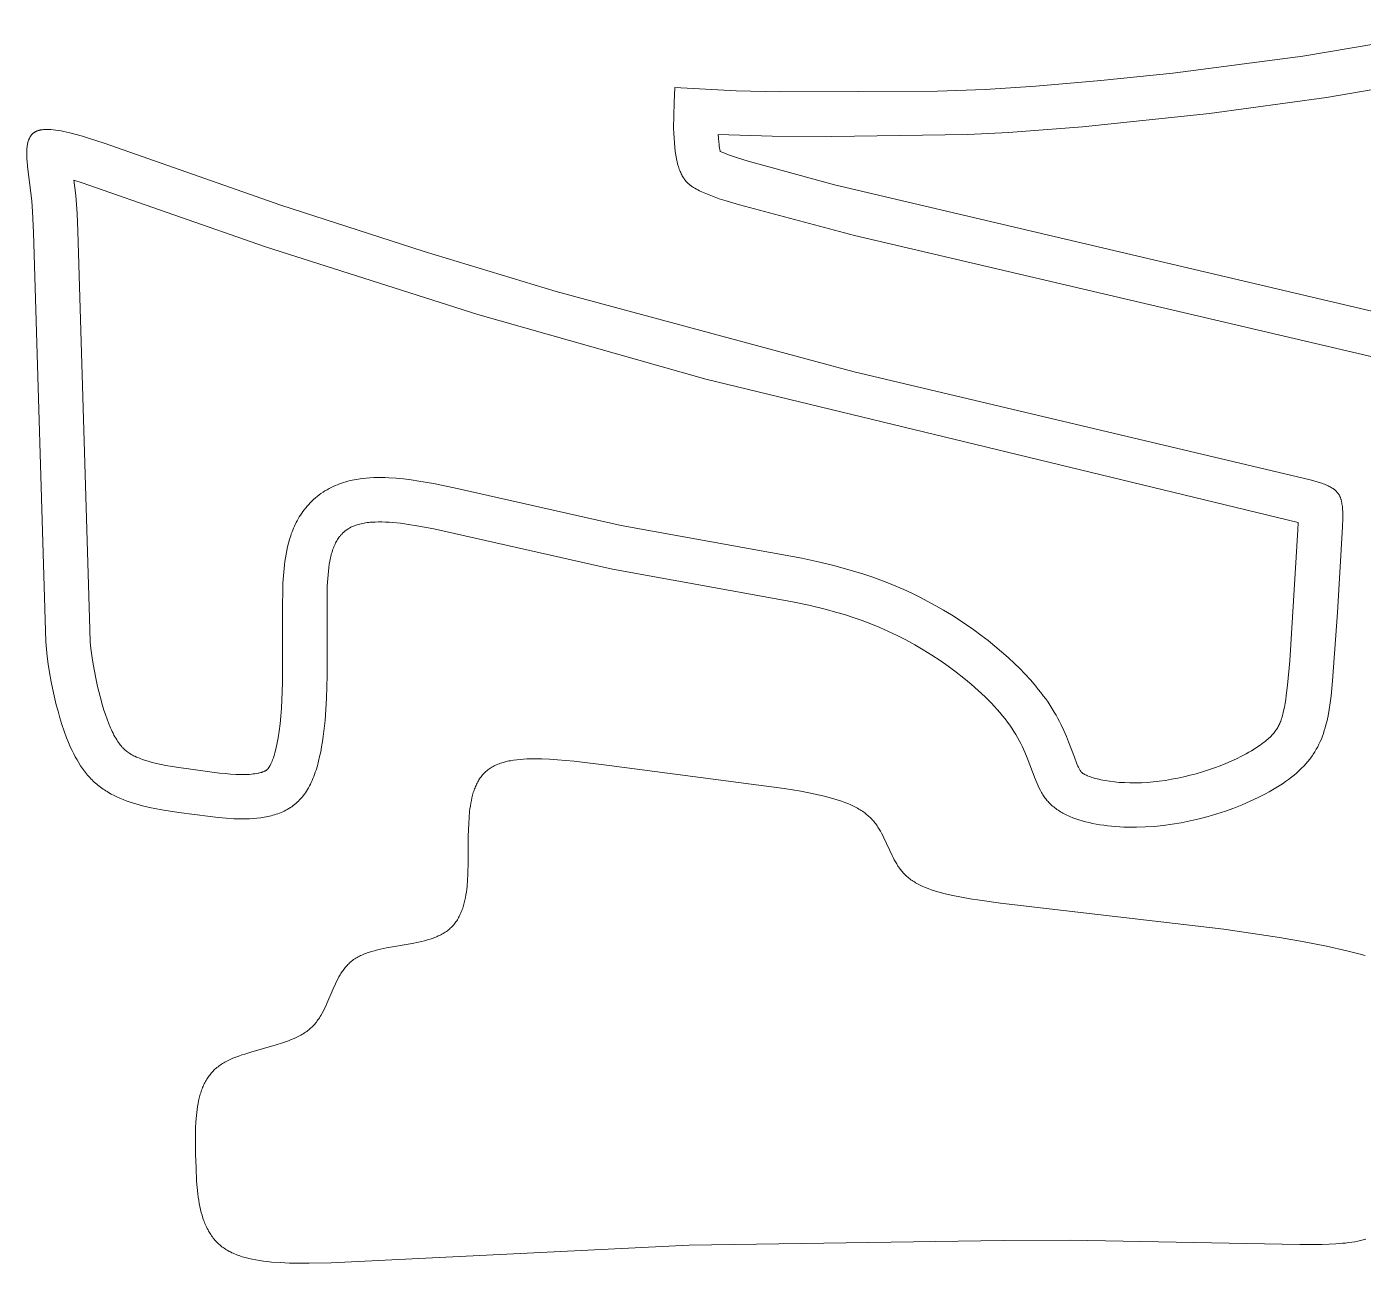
# Model space of a CAD drawing. Header units: metres. Extents: x 591 to 2060, y 452 to 927.
# Drawn here: x 591 to 741.5, y 673.2 to 812.4 of the extents above; entities that cross this region are included whole.
import ezdxf

# ---------------------------------------------------------------- set-up
doc = ezdxf.new("R2010")
doc.units = ezdxf.units.M
doc.layers.add('jianzhu', color=18, linetype='Continuous', true_color=0x000000)

msp = doc.modelspace()

# ---------------------------------------------------------------- linework, layer by layer
at = {"layer": 'jianzhu', "color": 1, "lineweight": 20, "true_color": 0xff0000}
for points in [[(754.21, 812.44), (734.66, 809.13), (720.05, 807.21), (711.94, 806.37), (704.61, 805.74), (698.89, 805.38), (693.54, 805.2), (675.73, 805.11), (670.86, 805.23), (663.98, 805.6), (663.89, 803.91), (663.84, 802.4), (663.83, 801.07), (663.85, 800.46), (663.87, 799.89), (663.91, 799.36), (663.95, 798.87), (664.01, 798.41), (664.07, 797.98), (664.14, 797.58), (664.18, 797.39), (664.22, 797.21), (664.27, 797.04), (664.31, 796.87), (664.36, 796.71), (664.41, 796.56), (664.46, 796.41), (664.51, 796.27), (664.57, 796.14), (664.62, 796.01), (664.68, 795.88), (664.74, 795.76), (664.8, 795.65), (664.87, 795.54), (664.93, 795.44), (665, 795.34), (665.06, 795.25), (665.13, 795.16), (665.2, 795.07), (665.27, 794.99), (665.35, 794.91), (665.42, 794.84), (665.5, 794.77), (665.57, 794.7), (665.65, 794.64), (665.73, 794.57), (665.81, 794.51), (665.89, 794.46), (665.97, 794.4), (666.05, 794.35), (666.13, 794.3), (666.22, 794.25), (666.39, 794.16), (666.56, 794.07), (666.74, 793.98), (667.09, 793.82), (667.46, 793.66), (667.82, 793.51), (668.2, 793.36), (668.96, 793.08), (669.73, 792.83), (671.26, 792.37), (684.18, 788.92), (764.13, 770.19)], [(754.21, 812.44), (734.66, 809.13), (720.05, 807.21), (711.94, 806.37), (704.61, 805.74), (698.89, 805.38), (693.54, 805.2), (675.73, 805.11), (670.86, 805.23), (663.98, 805.6), (663.89, 803.91), (663.84, 802.4), (663.83, 801.07), (663.85, 800.46), (663.87, 799.89), (663.91, 799.36), (663.95, 798.87), (664.01, 798.41), (664.07, 797.98), (664.14, 797.58), (664.18, 797.39), (664.22, 797.21), (664.27, 797.04), (664.31, 796.87), (664.36, 796.71), (664.41, 796.56), (664.46, 796.41), (664.51, 796.27), (664.57, 796.14), (664.62, 796.01), (664.68, 795.88), (664.74, 795.76), (664.8, 795.65), (664.87, 795.54), (664.93, 795.44), (665, 795.34), (665.06, 795.25), (665.13, 795.16), (665.2, 795.07), (665.27, 794.99), (665.35, 794.91), (665.42, 794.84), (665.5, 794.77), (665.57, 794.7), (665.65, 794.64), (665.73, 794.57), (665.81, 794.51), (665.89, 794.46), (665.97, 794.4), (666.05, 794.35), (666.13, 794.3), (666.22, 794.25), (666.39, 794.16), (666.56, 794.07), (666.74, 793.98), (667.09, 793.82), (667.46, 793.66), (667.82, 793.51), (668.2, 793.36), (668.96, 793.08), (669.73, 792.83), (671.26, 792.37), (684.18, 788.92), (764.13, 770.19)], [(755.97, 807.65), (737.34, 804.48), (724.17, 802.66), (709.85, 801.16), (701.54, 800.52), (696.97, 800.3), (681.64, 800.08), (674.94, 800.12), (668.86, 800.32)], [(668.86, 800.32), (668.88, 799.89), (668.92, 799.45), (668.94, 799.22), (668.97, 799), (669, 798.79), (669.04, 798.58), (669.07, 798.45), (669.08, 798.41)], [(669.08, 798.41), (669.48, 798.23), (669.89, 798.07), (670.44, 797.86), (671, 797.67), (672.23, 797.29), (681.95, 794.65), (765.26, 775.06)], [(734.15, 756.6), (667.45, 772.76), (641.79, 780.03), (617.87, 787.65), (597.24, 794.87), (596.31, 795.17)], [(596.31, 795.17), (596.51, 793.45), (596.67, 791.4), (596.76, 789.44), (598.08, 744.6), (598.15, 743.15), (598.21, 742.43), (598.27, 741.9), (598.35, 741.37), (598.47, 740.66), (598.77, 739.09), (598.97, 738.14), (599.24, 737.02), (599.52, 736), (599.67, 735.5), (599.84, 735), (600.03, 734.47), (600.23, 733.95), (600.42, 733.51), (600.52, 733.29), (600.62, 733.08), (600.71, 732.88), (600.81, 732.69), (600.92, 732.5), (601.02, 732.32), (601.12, 732.16), (601.22, 732), (601.32, 731.85), (601.43, 731.7), (601.52, 731.58), (601.61, 731.47), (601.7, 731.36), (601.75, 731.3), (601.8, 731.25), (601.89, 731.16), (601.98, 731.07), (602.07, 730.99), (602.17, 730.91), (602.27, 730.82), (602.38, 730.74), (602.5, 730.67), (602.61, 730.59), (602.74, 730.51), (602.88, 730.43), (603.02, 730.36), (603.16, 730.29), (603.33, 730.21), (603.5, 730.14), (603.67, 730.07), (603.84, 730), (604.04, 729.93), (604.25, 729.86), (604.66, 729.73), (605.13, 729.6), (605.6, 729.49), (606.13, 729.37), (606.67, 729.26), (607.87, 729.06), (611.34, 728.57), (612.69, 728.41), (613.32, 728.35), (613.95, 728.29), (614.53, 728.26), (615.1, 728.24), (615.35, 728.24), (615.6, 728.24), (615.85, 728.25), (616.09, 728.26), (616.29, 728.28), (616.49, 728.3), (616.69, 728.32), (616.89, 728.36), (617.05, 728.39), (617.13, 728.4), (617.21, 728.42), (617.34, 728.45), (617.41, 728.47), (617.47, 728.49), (617.52, 728.51), (617.57, 728.53), (617.62, 728.55), (617.67, 728.57), (617.71, 728.58), (617.74, 728.6), (617.77, 728.61), (617.81, 728.63), (617.84, 728.65), (617.87, 728.66), (617.9, 728.68), (617.93, 728.7), (617.95, 728.71), (617.97, 728.73), (617.99, 728.75), (618.02, 728.76), (618.04, 728.78), (618.06, 728.8), (618.08, 728.82), (618.1, 728.83), (618.12, 728.85), (618.14, 728.88), (618.16, 728.9), (618.18, 728.92), (618.2, 728.95), (618.22, 728.98), (618.25, 729.02), (618.27, 729.05), (618.3, 729.1), (618.33, 729.16), (618.36, 729.21), (618.39, 729.27), (618.44, 729.34), (618.47, 729.43), (618.51, 729.51), (618.55, 729.59), (618.61, 729.74), (618.67, 729.89), (618.76, 730.13), (618.84, 730.38), (618.92, 730.67), (619, 730.96), (619.08, 731.29), (619.15, 731.61), (619.22, 731.99), (619.29, 732.36), (619.41, 733.11), (619.51, 733.96), (619.6, 734.81), (619.67, 735.72), (619.72, 736.64), (619.79, 738.55), (619.79, 747.24), (619.81, 748.95), (619.84, 749.78), (619.89, 750.61), (619.96, 751.43), (620.01, 751.84), (620.06, 752.24), (620.12, 752.65), (620.19, 753.06), (620.26, 753.47), (620.35, 753.87), (620.46, 754.29), (620.57, 754.7), (620.64, 754.92), (620.71, 755.13), (620.78, 755.35), (620.86, 755.56), (620.95, 755.77), (621.03, 755.97), (621.13, 756.19), (621.23, 756.4), (621.33, 756.61), (621.44, 756.82), (621.56, 757.03), (621.68, 757.24), (621.81, 757.45), (621.95, 757.65), (622.09, 757.86), (622.24, 758.06), (622.4, 758.26), (622.56, 758.46), (622.74, 758.65), (622.92, 758.84), (623.1, 759.03), (623.29, 759.21), (623.49, 759.38), (623.7, 759.55), (623.91, 759.72), (624.12, 759.88), (624.35, 760.03), (624.57, 760.17), (624.8, 760.31), (625.03, 760.44), (625.26, 760.55), (625.49, 760.67), (625.73, 760.77), (625.97, 760.87), (626.2, 760.96), (626.43, 761.04), (626.66, 761.12), (626.9, 761.19), (627.16, 761.26), (627.42, 761.33), (627.64, 761.38), (627.86, 761.42), (628.09, 761.47), (628.32, 761.5), (628.75, 761.57), (629.2, 761.61), (629.63, 761.65), (630.06, 761.67), (630.48, 761.68), (630.9, 761.68), (631.33, 761.67), (631.75, 761.66), (632.59, 761.6), (633.43, 761.52), (634.28, 761.41), (635.12, 761.29), (636.8, 761), (639.1, 760.52), (657.93, 756.27), (678.26, 752.59), (679.96, 752.23), (681.72, 751.8), (683.46, 751.33), (684.36, 751.07), (685.26, 750.79), (686.15, 750.49), (687.03, 750.17), (687.95, 749.82), (688.86, 749.45), (689.76, 749.06), (690.65, 748.65), (691.56, 748.21), (692.46, 747.74), (693.36, 747.25), (694.23, 746.74), (695.1, 746.21), (695.96, 745.66), (696.8, 745.1), (697.63, 744.52), (698.43, 743.92), (699.23, 743.32), (700, 742.69), (700.75, 742.06), (701.48, 741.41), (702.19, 740.75), (702.79, 740.17), (703.36, 739.57), (704, 738.89), (704.6, 738.19), (704.89, 737.83), (705.18, 737.48), (705.45, 737.11), (705.72, 736.75), (705.98, 736.38), (706.22, 736.01), (706.46, 735.64), (706.68, 735.27), (706.89, 734.92), (707.08, 734.56), (707.27, 734.2), (707.45, 733.84), (707.76, 733.18), (708.05, 732.52), (708.29, 731.93), (708.95, 730.19), (709.24, 729.44), (709.35, 729.18), (709.41, 729.05), (709.47, 728.93), (709.52, 728.84), (709.56, 728.76), (709.6, 728.69), (709.64, 728.64), (709.66, 728.6), (709.68, 728.57), (709.69, 728.55), (709.71, 728.54), (709.72, 728.52), (709.73, 728.51), (709.74, 728.5), (709.75, 728.49), (709.76, 728.48), (709.77, 728.47), (709.78, 728.46), (709.79, 728.45), (709.79, 728.45), (709.82, 728.43), (709.83, 728.42), (709.85, 728.4), (709.87, 728.39), (709.91, 728.37), (709.94, 728.35), (710, 728.31), (710.05, 728.28), (710.1, 728.26), (710.19, 728.21), (710.31, 728.15), (710.44, 728.1), (710.6, 728.03), (710.76, 727.97), (710.92, 727.92), (711.08, 727.87), (711.29, 727.8), (711.5, 727.75), (711.71, 727.7), (711.92, 727.65), (712.17, 727.6), (712.42, 727.55), (712.91, 727.48), (713.45, 727.41), (714, 727.36), (714.6, 727.33), (715.21, 727.31), (715.85, 727.31), (716.49, 727.32), (717.16, 727.36), (717.83, 727.42), (718.51, 727.49), (719.2, 727.58), (719.89, 727.7), (720.58, 727.83), (721.28, 727.98), (721.98, 728.15), (722.68, 728.33), (723.36, 728.54), (724.04, 728.75), (724.71, 728.98), (725.36, 729.22), (725.99, 729.48), (726.6, 729.74), (727.2, 730.02), (727.75, 730.29), (728.3, 730.58), (728.6, 730.75), (728.89, 730.92), (729.18, 731.1), (729.47, 731.28), (729.87, 731.55), (730.06, 731.69), (730.26, 731.83), (730.42, 731.96), (730.58, 732.1), (730.72, 732.22), (730.86, 732.34), (730.98, 732.45), (731.09, 732.56), (731.2, 732.68), (731.3, 732.79), (731.39, 732.9), (731.48, 733), (731.56, 733.11), (731.63, 733.22), (731.7, 733.32), (731.77, 733.43), (731.84, 733.53), (731.9, 733.64), (731.96, 733.76), (732.01, 733.88), (732.07, 734), (732.12, 734.12), (732.18, 734.26), (732.23, 734.4), (732.28, 734.55), (732.33, 734.69), (732.38, 734.87), (732.43, 735.04), (732.51, 735.4), (732.6, 735.83), (732.68, 736.26), (732.75, 736.7), (732.81, 737.14), (732.95, 738.3), (733.2, 741.04), (734.11, 755.8), (734.15, 756.6)], [(741.68, 707.87), (740.69, 708.14), (739.64, 708.4), (737.35, 708.91), (734.82, 709.41), (732.03, 709.89), (725.78, 710.82), (700.62, 713.77), (698.3, 714.08), (697.23, 714.24), (696.23, 714.42), (695.28, 714.6), (694.4, 714.81), (693.98, 714.91), (693.58, 715.03), (693.19, 715.14), (692.82, 715.27), (692.47, 715.4), (692.13, 715.53), (691.8, 715.67), (691.65, 715.75), (691.5, 715.82), (691.35, 715.9), (691.2, 715.98), (691.06, 716.06), (690.93, 716.14), (690.79, 716.22), (690.67, 716.31), (690.54, 716.4), (690.42, 716.49), (690.3, 716.58), (690.19, 716.67), (690.08, 716.77), (689.97, 716.87), (689.87, 716.97), (689.77, 717.07), (689.68, 717.17), (689.58, 717.28), (689.49, 717.39), (689.41, 717.49), (689.32, 717.6), (689.24, 717.71), (689.16, 717.83), (689.08, 717.94), (688.94, 718.17), (688.8, 718.41), (688.66, 718.64), (688.54, 718.89), (688.42, 719.13), (687.5, 721.13), (687.37, 721.37), (687.24, 721.62), (687.11, 721.86), (686.97, 722.1), (686.82, 722.33), (686.74, 722.45), (686.66, 722.56), (686.58, 722.68), (686.5, 722.79), (686.41, 722.9), (686.32, 723.01), (686.22, 723.11), (686.13, 723.22), (686.03, 723.32), (685.92, 723.43), (685.82, 723.53), (685.71, 723.63), (685.59, 723.72), (685.47, 723.82), (685.35, 723.91), (685.23, 724.01), (685.1, 724.1), (684.96, 724.18), (684.83, 724.27), (684.68, 724.35), (684.54, 724.44), (684.39, 724.52), (684.24, 724.59), (684.09, 724.67), (683.77, 724.82), (683.43, 724.96), (683.09, 725.1), (682.73, 725.23), (682.36, 725.36), (681.98, 725.47), (681.59, 725.59), (680.78, 725.8), (679.94, 726), (679.06, 726.18), (678.16, 726.35), (676.28, 726.65), (656.56, 729.25), (652.64, 729.73), (650.76, 729.91), (649.86, 729.97), (648.98, 730.01), (648.13, 730.02), (647.72, 730.01), (647.31, 730), (646.92, 729.98), (646.54, 729.95), (646.16, 729.91), (645.8, 729.86), (645.45, 729.8), (645.28, 729.77), (645.11, 729.73), (644.95, 729.69), (644.79, 729.65), (644.63, 729.61), (644.48, 729.56), (644.33, 729.51), (644.18, 729.46), (644.03, 729.4), (643.89, 729.35), (643.76, 729.28), (643.62, 729.22), (643.49, 729.15), (643.37, 729.08), (643.25, 729), (643.13, 728.93), (643.01, 728.84), (642.9, 728.76), (642.8, 728.67), (642.69, 728.58), (642.59, 728.49), (642.49, 728.39), (642.4, 728.29), (642.31, 728.19), (642.22, 728.09), (642.14, 727.98), (642.06, 727.87), (641.98, 727.76), (641.91, 727.64), (641.84, 727.52), (641.77, 727.4), (641.7, 727.28), (641.64, 727.15), (641.58, 727.02), (641.52, 726.89), (641.47, 726.76), (641.42, 726.63), (641.37, 726.49), (641.32, 726.35), (641.27, 726.21), (641.23, 726.07), (641.19, 725.93), (641.11, 725.63), (641.05, 725.33), (640.99, 725.02), (640.94, 724.71), (640.89, 724.39), (640.85, 724.06), (640.79, 723.39), (640.75, 722.71), (640.71, 721.31), (640.7, 718.44), (640.66, 717.03), (640.63, 716.34), (640.57, 715.67), (640.53, 715.34), (640.49, 715.02), (640.44, 714.7), (640.38, 714.39), (640.32, 714.08), (640.25, 713.78), (640.17, 713.49), (640.12, 713.34), (640.08, 713.2), (640.03, 713.06), (639.98, 712.92), (639.92, 712.78), (639.87, 712.65), (639.81, 712.52), (639.75, 712.39), (639.68, 712.26), (639.62, 712.14), (639.55, 712.01), (639.48, 711.89), (639.4, 711.78), (639.32, 711.66), (639.24, 711.55), (639.16, 711.44), (639.07, 711.33), (638.98, 711.22), (638.88, 711.12), (638.78, 711.02), (638.68, 710.93), (638.58, 710.83), (638.47, 710.74), (638.36, 710.65), (638.24, 710.57), (638.12, 710.49), (638, 710.41), (637.87, 710.33), (637.74, 710.26), (637.61, 710.19), (637.47, 710.12), (637.33, 710.06), (637.19, 710), (637.04, 709.94), (636.89, 709.88), (636.74, 709.82), (636.43, 709.72), (636.11, 709.62), (635.78, 709.53), (635.44, 709.45), (635.1, 709.37), (634.4, 709.23), (631.51, 708.71), (630.81, 708.57), (630.47, 708.49), (630.13, 708.4), (629.8, 708.31), (629.48, 708.2), (629.33, 708.15), (629.17, 708.1), (629.02, 708.04), (628.87, 707.98), (628.73, 707.91), (628.58, 707.85), (628.44, 707.78), (628.31, 707.71), (628.18, 707.64), (628.05, 707.56), (627.92, 707.48), (627.8, 707.4), (627.68, 707.31), (627.57, 707.22), (627.46, 707.13), (627.35, 707.04), (627.24, 706.94), (627.14, 706.84), (627.05, 706.73), (626.95, 706.63), (626.86, 706.52), (626.77, 706.41), (626.68, 706.29), (626.6, 706.18), (626.52, 706.06), (626.44, 705.94), (626.36, 705.82), (626.29, 705.7), (626.14, 705.45), (626, 705.19), (625.87, 704.93), (625.75, 704.66), (625.5, 704.11), (624.79, 702.44), (624.66, 702.17), (624.53, 701.89), (624.4, 701.63), (624.25, 701.36), (624.1, 701.1), (624.02, 700.98), (623.94, 700.85), (623.86, 700.73), (623.78, 700.61), (623.69, 700.49), (623.6, 700.37), (623.5, 700.25), (623.41, 700.14), (623.31, 700.03), (623.2, 699.92), (623.1, 699.81), (622.99, 699.71), (622.87, 699.61), (622.76, 699.51), (622.64, 699.42), (622.51, 699.32), (622.38, 699.23), (622.25, 699.15), (622.12, 699.06), (621.98, 698.98), (621.84, 698.9), (621.7, 698.82), (621.55, 698.74), (621.4, 698.67), (621.09, 698.53), (620.78, 698.39), (620.45, 698.27), (620.12, 698.14), (619.78, 698.03), (619.09, 697.81), (616.23, 696.99), (615.53, 696.77), (615.19, 696.66), (614.86, 696.54), (614.53, 696.42), (614.21, 696.29), (613.9, 696.15), (613.75, 696.08), (613.6, 696.01), (613.46, 695.93), (613.31, 695.85), (613.18, 695.77), (613.04, 695.69), (612.91, 695.61), (612.78, 695.52), (612.65, 695.43), (612.53, 695.34), (612.41, 695.25), (612.29, 695.15), (612.18, 695.05), (612.07, 694.95), (611.97, 694.84), (611.87, 694.74), (611.77, 694.63), (611.68, 694.51), (611.59, 694.4), (611.5, 694.28), (611.42, 694.16), (611.33, 694.04), (611.26, 693.92), (611.18, 693.79), (611.11, 693.66), (611.04, 693.53), (610.97, 693.4), (610.91, 693.26), (610.85, 693.12), (610.79, 692.99), (610.73, 692.84), (610.68, 692.7), (610.63, 692.56), (610.58, 692.41), (610.53, 692.26), (610.49, 692.11), (610.41, 691.81), (610.34, 691.49), (610.28, 691.18), (610.22, 690.85), (610.17, 690.52), (610.13, 690.19), (610.09, 689.85), (610.04, 689.15), (610.01, 688.44), (609.99, 687.72), (610.01, 685.48), (610.05, 683.97), (610.12, 682.47), (610.18, 681.74), (610.26, 681.01), (610.31, 680.65), (610.36, 680.3), (610.42, 679.95), (610.49, 679.61), (610.56, 679.27), (610.64, 678.94), (610.73, 678.62), (610.83, 678.3), (610.94, 677.99), (611, 677.84), (611.06, 677.69), (611.12, 677.54), (611.18, 677.39), (611.25, 677.25), (611.32, 677.11), (611.4, 676.97), (611.47, 676.83), (611.55, 676.69), (611.63, 676.56), (611.71, 676.43), (611.8, 676.3), (611.89, 676.18), (611.98, 676.05), (612.08, 675.93), (612.18, 675.82), (612.28, 675.7), (612.39, 675.59), (612.5, 675.48), (612.61, 675.37), (612.73, 675.27), (612.85, 675.17), (612.97, 675.07), (613.1, 674.98), (613.23, 674.89), (613.36, 674.8), (613.5, 674.71), (613.64, 674.63), (613.78, 674.55), (613.93, 674.48), (614.08, 674.4), (614.24, 674.33), (614.4, 674.26), (614.56, 674.19), (614.72, 674.13), (614.89, 674.07), (615.07, 674.01), (615.24, 673.95), (615.61, 673.85), (615.98, 673.75), (616.38, 673.67), (616.78, 673.59), (617.2, 673.52), (617.64, 673.45), (618.09, 673.4), (618.55, 673.35), (619.53, 673.28), (620.56, 673.23), (621.65, 673.21), (622.79, 673.21), (625.27, 673.25), (665.56, 675.26), (700.93, 675.76), (708.47, 675.82), (734.34, 675.34), (736.02, 675.32), (736.84, 675.33), (737.63, 675.36), (738.4, 675.4), (739.14, 675.46), (739.49, 675.49), (739.85, 675.53), (740.19, 675.58), (740.52, 675.64), (740.85, 675.7), (741.17, 675.76), (741.47, 675.84), (741.77, 675.92)]]:
    msp.add_lwpolyline(points, dxfattribs=at)
msp.add_lwpolyline([(592.18, 800.71), (592.13, 800.7), (592.09, 800.68), (592.05, 800.66), (592.01, 800.64), (591.98, 800.62), (591.94, 800.6), (591.9, 800.58), (591.87, 800.55), (591.83, 800.53), (591.8, 800.51), (591.76, 800.48), (591.73, 800.46), (591.7, 800.43), (591.67, 800.4), (591.64, 800.38), (591.61, 800.35), (591.58, 800.32), (591.56, 800.29), (591.53, 800.26), (591.5, 800.23), (591.48, 800.19), (591.45, 800.16), (591.43, 800.13), (591.41, 800.09), (591.38, 800.06), (591.36, 800.02), (591.34, 799.99), (591.32, 799.95), (591.3, 799.91), (591.28, 799.87), (591.26, 799.83), (591.25, 799.79), (591.23, 799.75), (591.21, 799.71), (591.2, 799.67), (591.18, 799.63), (591.16, 799.54), (591.13, 799.46), (591.11, 799.37), (591.09, 799.27), (591.07, 799.18), (591.05, 799.08), (591.04, 798.98), (591.02, 798.88), (591.01, 798.78), (591.01, 798.67), (590.99, 798.45), (590.99, 798.23), (590.99, 798), (591, 797.76), (591.01, 797.51), (591.03, 797.26), (591.08, 796.75), (591.55, 792.8), (591.64, 791.63), (591.77, 789.29), (593.14, 743.19), (593.2, 742.35), (593.28, 741.53), (593.4, 740.68), (593.55, 739.74), (593.75, 738.68), (594, 737.45), (594.32, 736.08), (594.51, 735.36), (594.71, 734.62), (594.94, 733.88), (595.19, 733.13), (595.47, 732.38), (595.62, 732.02), (595.77, 731.65), (595.93, 731.29), (596.1, 730.93), (596.28, 730.58), (596.46, 730.23), (596.65, 729.89), (596.85, 729.56), (597.05, 729.23), (597.27, 728.92), (597.49, 728.62), (597.61, 728.47), (597.72, 728.32), (597.84, 728.18), (597.96, 728.04), (598.08, 727.9), (598.21, 727.77), (598.34, 727.64), (598.47, 727.51), (598.6, 727.39), (598.73, 727.27), (598.87, 727.15), (599.01, 727.03), (599.15, 726.92), (599.29, 726.81), (599.43, 726.71), (599.58, 726.6), (599.73, 726.5), (599.88, 726.4), (600.03, 726.31), (600.18, 726.22), (600.5, 726.04), (600.82, 725.87), (601.15, 725.71), (601.48, 725.56), (601.83, 725.42), (602.18, 725.29), (602.53, 725.16), (602.9, 725.04), (603.26, 724.93), (603.64, 724.82), (604.02, 724.72), (604.8, 724.54), (605.59, 724.38), (606.41, 724.23), (608.1, 723.97), (611.63, 723.5), (612.53, 723.4), (613.43, 723.32), (614.32, 723.26), (614.77, 723.25), (615.2, 723.24), (615.64, 723.24), (616.07, 723.25), (616.49, 723.28), (616.91, 723.31), (617.33, 723.36), (617.53, 723.39), (617.73, 723.43), (617.93, 723.46), (618.13, 723.5), (618.33, 723.55), (618.52, 723.6), (618.71, 723.65), (618.9, 723.7), (619.09, 723.76), (619.28, 723.83), (619.46, 723.9), (619.64, 723.97), (619.82, 724.05), (619.99, 724.13), (620.17, 724.22), (620.33, 724.31), (620.5, 724.41), (620.67, 724.52), (620.83, 724.62), (620.98, 724.74), (621.14, 724.86), (621.29, 724.98), (621.44, 725.11), (621.58, 725.25), (621.72, 725.39), (621.86, 725.54), (621.99, 725.69), (622.12, 725.85), (622.25, 726.02), (622.37, 726.19), (622.49, 726.37), (622.61, 726.56), (622.72, 726.75), (622.82, 726.95), (622.93, 727.15), (623.03, 727.36), (623.13, 727.58), (623.22, 727.8), (623.31, 728.02), (623.39, 728.25), (623.48, 728.49), (623.56, 728.73), (623.71, 729.23), (623.85, 729.74), (623.97, 730.27), (624.09, 730.81), (624.19, 731.37), (624.29, 731.95), (624.37, 732.53), (624.45, 733.12), (624.58, 734.34), (624.67, 735.58), (624.74, 736.85), (624.81, 739.39), (624.8, 748.51), (624.83, 749.44), (624.88, 750.32), (624.92, 750.74), (624.96, 751.14), (625.01, 751.54), (625.06, 751.91), (625.13, 752.28), (625.2, 752.63), (625.24, 752.8), (625.28, 752.97), (625.32, 753.13), (625.37, 753.29), (625.42, 753.45), (625.47, 753.6), (625.52, 753.75), (625.58, 753.89), (625.64, 754.03), (625.7, 754.17), (625.77, 754.31), (625.84, 754.44), (625.91, 754.57), (625.98, 754.69), (626.06, 754.81), (626.14, 754.92), (626.22, 755.04), (626.27, 755.09), (626.31, 755.14), (626.36, 755.2), (626.4, 755.25), (626.45, 755.3), (626.5, 755.35), (626.54, 755.4), (626.59, 755.45), (626.64, 755.49), (626.69, 755.54), (626.75, 755.59), (626.8, 755.63), (626.85, 755.67), (626.91, 755.72), (626.96, 755.76), (627.02, 755.8), (627.08, 755.84), (627.13, 755.88), (627.19, 755.91), (627.25, 755.95), (627.32, 755.99), (627.38, 756.02), (627.44, 756.05), (627.5, 756.09), (627.57, 756.12), (627.64, 756.15), (627.77, 756.21), (627.91, 756.26), (628.05, 756.31), (628.2, 756.36), (628.35, 756.4), (628.5, 756.44), (628.66, 756.48), (628.82, 756.52), (628.99, 756.55), (629.15, 756.57), (629.32, 756.6), (629.5, 756.62), (629.67, 756.64), (629.85, 756.65), (630.22, 756.67), (630.6, 756.68), (630.99, 756.68), (631.39, 756.67), (631.8, 756.64), (632.22, 756.61), (633.09, 756.53), (633.99, 756.4), (634.92, 756.26), (636.84, 755.89), (656.94, 751.37), (677.04, 747.74), (679.05, 747.31), (681.05, 746.81), (682.05, 746.54), (683.05, 746.24), (684.05, 745.92), (685.04, 745.57), (686.04, 745.2), (687.03, 744.8), (688.02, 744.36), (689.01, 743.89), (689.99, 743.39), (690.97, 742.85), (691.94, 742.28), (692.9, 741.69), (693.84, 741.07), (694.75, 740.43), (695.65, 739.76), (696.51, 739.09), (697.34, 738.4), (698.13, 737.7), (698.89, 736.99), (699.6, 736.28), (699.93, 735.92), (700.26, 735.57), (700.57, 735.21), (700.87, 734.86), (701.16, 734.5), (701.43, 734.15), (701.68, 733.8), (701.92, 733.45), (702.15, 733.1), (702.36, 732.76), (702.55, 732.42), (702.74, 732.08), (702.91, 731.75), (703.07, 731.42), (703.22, 731.09), (703.37, 730.76), (703.63, 730.13), (704.53, 727.76), (704.75, 727.22), (704.87, 726.96), (705, 726.7), (705.13, 726.45), (705.26, 726.2), (705.33, 726.09), (705.41, 725.97), (705.48, 725.85), (705.56, 725.74), (705.64, 725.62), (705.73, 725.51), (705.81, 725.4), (705.9, 725.29), (705.99, 725.19), (706.09, 725.08), (706.19, 724.98), (706.29, 724.88), (706.39, 724.78), (706.5, 724.68), (706.62, 724.59), (706.73, 724.49), (706.85, 724.4), (706.98, 724.31), (707.11, 724.22), (707.24, 724.14), (707.38, 724.05), (707.52, 723.97), (707.66, 723.89), (707.81, 723.81), (707.96, 723.73), (708.11, 723.66), (708.27, 723.59), (708.43, 723.52), (708.76, 723.38), (709.11, 723.25), (709.46, 723.13), (709.83, 723.02), (710.21, 722.92), (710.6, 722.82), (711, 722.73), (711.41, 722.65), (711.83, 722.58), (712.26, 722.52), (712.7, 722.46), (713.14, 722.42), (713.6, 722.38), (714.06, 722.35), (714.52, 722.32), (715, 722.31), (715.47, 722.31), (715.96, 722.31), (716.94, 722.34), (717.93, 722.4), (718.94, 722.5), (719.95, 722.64), (720.97, 722.81), (721.98, 723.01), (723, 723.25), (724, 723.51), (724.99, 723.8), (725.97, 724.13), (726.92, 724.47), (727.86, 724.84), (728.76, 725.23), (729.63, 725.64), (730.47, 726.07), (730.87, 726.29), (731.27, 726.51), (731.65, 726.74), (732.02, 726.97), (732.38, 727.21), (732.73, 727.45), (733.07, 727.69), (733.39, 727.93), (733.69, 728.18), (733.99, 728.43), (734.27, 728.68), (734.53, 728.94), (734.78, 729.19), (735.02, 729.45), (735.25, 729.71), (735.46, 729.98), (735.66, 730.25), (735.75, 730.38), (735.85, 730.52), (736.02, 730.8), (736.19, 731.08), (736.35, 731.36), (736.49, 731.65), (736.63, 731.95), (736.76, 732.24), (736.88, 732.55), (736.99, 732.86), (737.09, 733.18), (737.19, 733.5), (737.28, 733.83), (737.36, 734.16), (737.44, 734.51), (737.51, 734.86), (737.64, 735.58), (737.75, 736.33), (737.85, 737.11), (738.02, 738.79), (738.59, 746.5), (739.13, 756.13), (739.16, 757.1), (739.17, 757.52), (739.16, 757.91), (739.15, 758.09), (739.14, 758.26), (739.12, 758.42), (739.1, 758.57), (739.08, 758.72), (739.06, 758.86), (739.04, 758.93), (739.03, 759), (739.01, 759.06), (739, 759.12), (738.98, 759.19), (738.96, 759.25), (738.94, 759.3), (738.92, 759.36), (738.9, 759.42), (738.88, 759.47), (738.85, 759.53), (738.83, 759.58), (738.8, 759.63), (738.77, 759.68), (738.75, 759.73), (738.72, 759.78), (738.68, 759.82), (738.65, 759.87), (738.62, 759.92), (738.58, 759.96), (738.55, 760), (738.51, 760.05), (738.47, 760.09), (738.43, 760.13), (738.39, 760.17), (738.35, 760.21), (738.31, 760.25), (738.26, 760.28), (738.22, 760.32), (738.17, 760.36), (738.12, 760.4), (738.07, 760.43), (738.02, 760.47), (737.97, 760.5), (737.91, 760.53), (737.86, 760.57), (737.75, 760.63), (737.63, 760.69), (737.51, 760.75), (737.38, 760.81), (737.25, 760.87), (737.11, 760.92), (736.97, 760.98), (736.82, 761.03), (736.52, 761.13), (736.19, 761.23), (735.49, 761.42), (684.14, 773.57), (650.6, 782.63), (635.72, 787.12), (619.61, 792.35), (599.71, 799.32), (598.06, 799.87), (597.28, 800.11), (596.54, 800.32), (595.83, 800.5), (595.17, 800.65), (594.85, 800.71), (594.55, 800.77), (594.25, 800.81), (593.97, 800.85), (593.7, 800.87), (593.57, 800.88), (593.44, 800.88), (593.32, 800.88), (593.2, 800.88), (593.08, 800.88), (592.97, 800.87), (592.86, 800.86), (592.75, 800.85), (592.64, 800.84), (592.59, 800.83), (592.54, 800.82), (592.49, 800.81), (592.45, 800.8), (592.4, 800.78), (592.35, 800.77), (592.31, 800.76), (592.26, 800.74), (592.22, 800.73)], close=True, dxfattribs=at)

doc.saveas('drawing.dxf')
